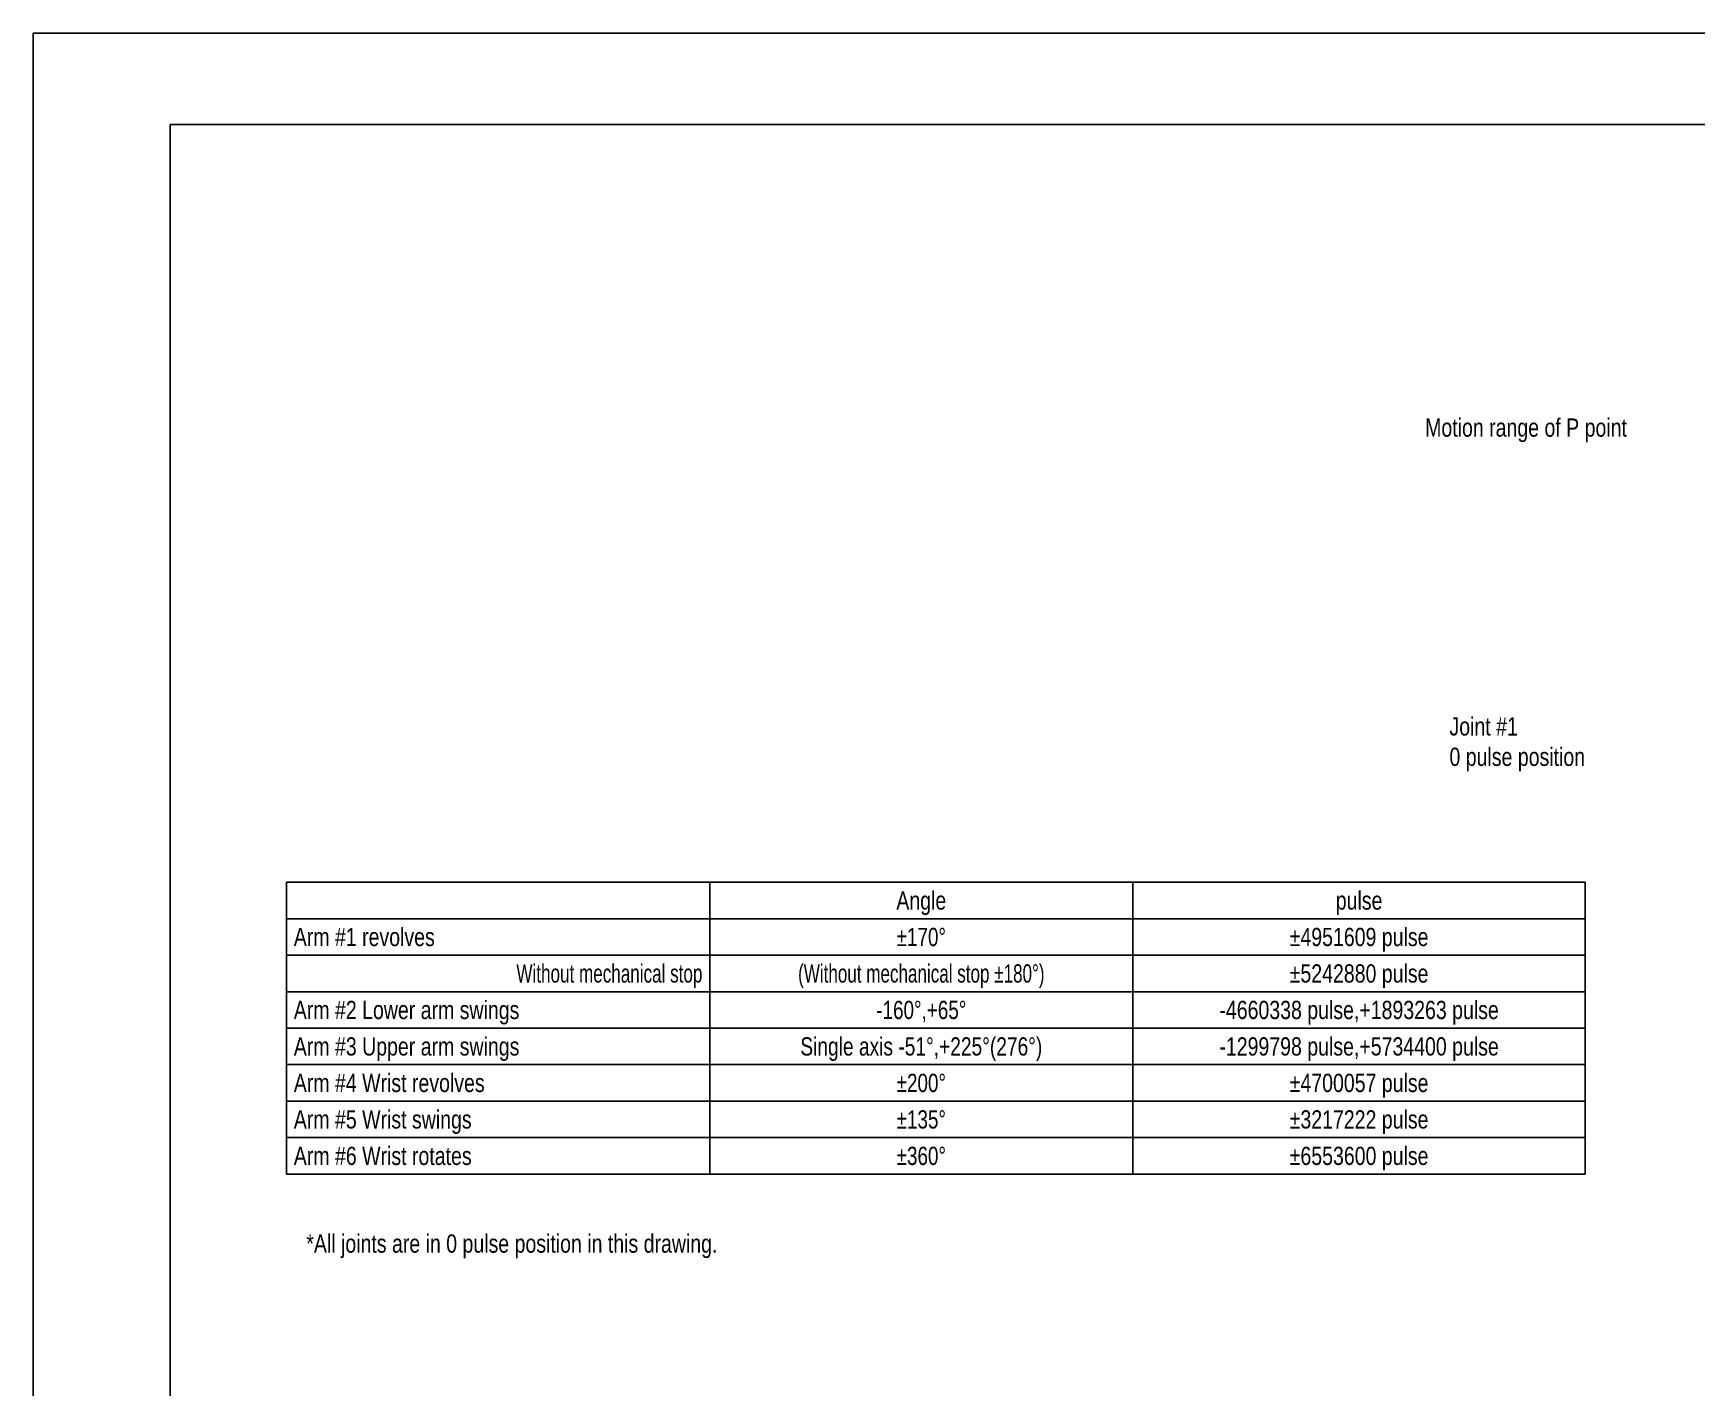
# Model space of a CAD drawing. Extents: x 0 to 4205, y 0 to 2970.
# Drawn here: x 0 to 1824, y 1485 to 2970 of the extents above; entities that cross this region are included whole.
import ezdxf
from ezdxf.enums import TextEntityAlignment as Align

# ---------------------------------------------------------------- set-up
doc = ezdxf.new("R2010")
doc.units = 0
doc.header["$LTSCALE"] = 231.275
doc.layers.get('0').update_dxf_attribs({"linetype": 'CONTINUOUS'})
doc.layers.add('91_NOTE', color=7, linetype='CONTINUOUS')
doc.layers.add('94_DWG_TABLE', color=7, linetype='CONTINUOUS')
doc.styles.get("Standard").update_dxf_attribs({"font": 'txt', "width": 0.8})
doc.styles.add('TEXTSTYLE_1', font='txt', dxfattribs={"width": 0.7})

msp = doc.modelspace()

# ---------------------------------------------------------------- linework, layer by layer
for p, q in [((0, 0), (0, 2970)), ((0, 2970), (4205, 2970)), ((150, 2870), (150, 100)), ((4145, 2870), (150, 2870))]:
    msp.add_line(p, q)
at = {"layer": '94_DWG_TABLE'}
for p, q in [((277.6564, 2039.2005), (1701.6564, 2039.2005)), ((277.6564, 2039.2005), (277.6564, 1719.2005)), ((741.6564, 2039.2005), (741.6564, 1719.2005)), ((1205.6564, 2039.2005), (1205.6564, 1719.2005)), ((1701.6564, 2039.2005), (1701.6564, 1719.2005)), ((277.6564, 1999.2005), (1701.6564, 1999.2005)), ((277.6564, 1959.2005), (1701.6564, 1959.2005)), ((277.6564, 1919.2005), (1701.6564, 1919.2005)), ((277.6564, 1879.2005), (1701.6564, 1879.2005)), ((277.6564, 1839.2005), (1701.6564, 1839.2005)), ((277.6564, 1799.2005), (1701.6564, 1799.2005)), ((277.6564, 1759.2005), (1701.6564, 1759.2005)), ((277.6564, 1719.2005), (1701.6564, 1719.2005))]:
    msp.add_line(p, q, dxfattribs=at)

# ---------------------------------------------------------------- texts
at = {"layer": '91_NOTE', "width": 0.8}
msp.add_text('Motion range of P point ', height=20, dxfattribs=at).set_placement((1639.6698, 2527.7097), align=Align.CENTER)
msp.add_text('*All joints are in 0 pulse position in this drawing.', height=20, dxfattribs=at).set_placement((299.3687, 1633.062))
at = {"layer": '91_NOTE', "insert": (1552.7541, 2220.069), "char_height": 20, "width": 256, "attachment_point": 1}
msp.add_mtext('Joint #1\\P0 pulse position', dxfattribs=at)
at = {"layer": '94_DWG_TABLE'}
for s, width, p in [('Angle', 0.8, (973.6564, 2009.2005)), ('pulse', 0.8, (1453.6564, 2009.2005)), ('±170%%d', 0.773333, (973.6564, 1969.2005)), ('±4951609 pulse', 0.8, (1453.6564, 1969.2005)), ('±5242880 pulse', 0.8, (1453.6564, 1929.2005)), ('-160%%d,+65%%d', 0.773333, (973.6564, 1889.2005)), ('-4660338 pulse,+1893263 pulse', 0.8, (1453.6564, 1889.2005)), ('Single axis -51%%d,+225%%d(276%%d)', 0.785714, (973.6564, 1849.2005)), ('-1299798 pulse,+5734400 pulse', 0.8, (1453.6564, 1849.2005)), ('±200%%d', 0.773333, (973.6564, 1809.2005)), ('±4700057 pulse', 0.8, (1453.6564, 1809.2005)), ('±135%%d', 0.773333, (973.6564, 1769.2005)), ('±3217222 pulse', 0.8, (1453.6564, 1769.2005)), ('±360%%d', 0.773333, (973.6564, 1729.2005)), ('±6553600 pulse', 0.8, (1453.6564, 1729.2005))]:
    msp.add_text(s, height=20, dxfattribs=dict(at, width=width)).set_placement(p, align=Align.CENTER)
at = {"layer": '94_DWG_TABLE', "width": 0.8}
for s, p in [('Arm #1 revolves', (285.6564, 1969.2005)), ('Arm #2 Lower arm swings', (285.6564, 1889.2005)), ('Arm #3 Upper arm swings', (285.6564, 1849.2005)), ('Arm #4 Wrist revolves', (285.6564, 1809.2005)), ('Arm #5 Wrist swings', (285.6564, 1769.2005)), ('Arm #6 Wrist rotates', (285.6564, 1729.2005))]:
    msp.add_text(s, height=20, dxfattribs=at).set_placement(p)
at = {"layer": '94_DWG_TABLE', "width": 0.7}
msp.add_text('Without mechanical stop', height=20, dxfattribs=at).set_placement((733.6564, 1929.2005), align=Align.RIGHT)
at = {"layer": '94_DWG_TABLE', "style": 'TEXTSTYLE_1', "width": 0.698925}
msp.add_text('(Without mechanical stop ±180%%d)', height=20, dxfattribs=at).set_placement((973.6564, 1929.2005), align=Align.CENTER)

doc.saveas('drawing.dxf')
